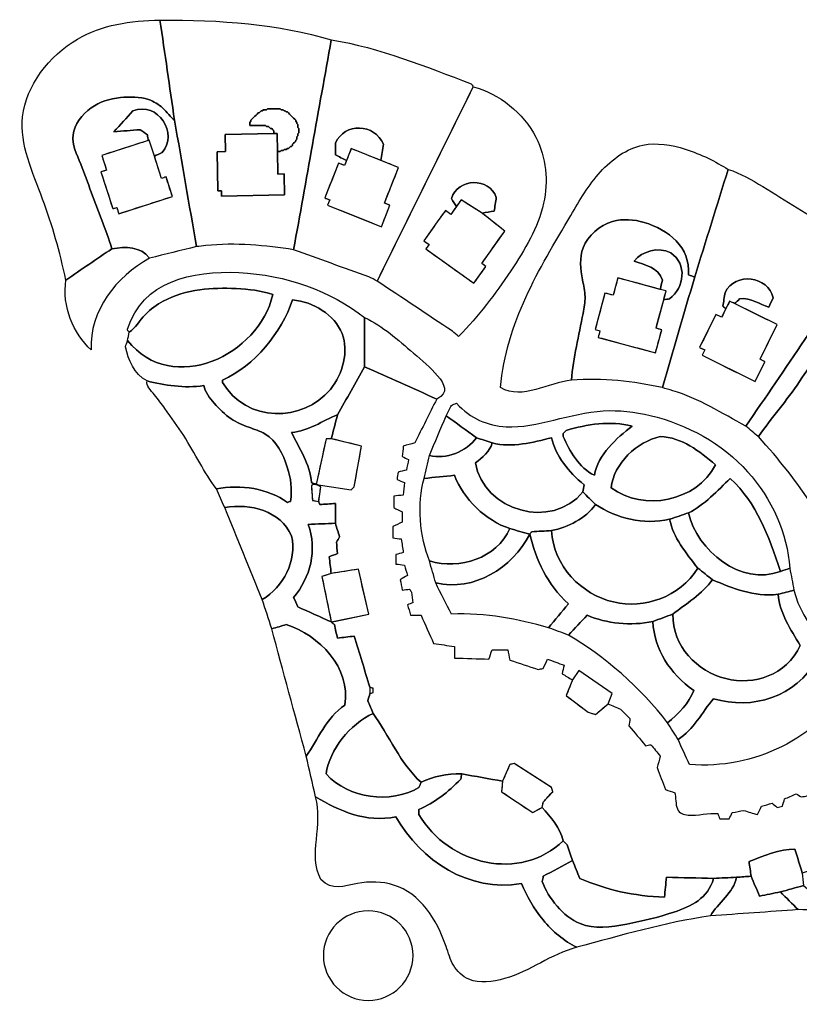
# Model space of a CAD drawing. Header units: millimetres. Extents: x -97281 to 275547, y -12500 to 261289.
# Drawn here: x -97281 to 120603, y -12500 to 261289 of the extents above; entities that cross this region are included whole.
import ezdxf

# ---------------------------------------------------------------- set-up
doc = ezdxf.new("R2010")
doc.units = ezdxf.units.MM
for name, color, linetype in [('01_MAIN_BUILDING', 7, 'Continuous'), ('02_CHALETS', 7, 'Continuous'), ('03_DESIGN_REGIONS', 7, 'Continuous'), ('REGION_HOLES', 7, 'Continuous')]:
    doc.layers.add(name, color=color, linetype=linetype)

msp = doc.modelspace()

# ---------------------------------------------------------------- linework, layer by layer
at = {"layer": '01_MAIN_BUILDING'}
msp.add_open_spline([(-991, 164398), (-3518, 159928), (-6044, 155459), (-8570, 150989), (-9153, 148755), (-9736, 146520), (-10319, 144285), (-7501, 143605), (-4684, 142925), (-1866, 142245), (-2546, 138456), (-3226, 134666), (-3906, 130877), (-4198, 130586), (-4489, 130294), (-4781, 130003), (-8019, 130521), (-11258, 131039), (-14497, 131557), (-14076, 131330), (-13655, 131104), (-13234, 130877), (-13428, 129517), (-13622, 128156), (-13817, 126796), (-13720, 126505), (-13622, 126213), (-13525, 125922), (-12068, 126019), (-10610, 126116), (-9153, 126213), (-9153, 124367), (-9153, 122521), (-9153, 120675), (-8764, 119412), (-8376, 118149), (-7987, 116886), (-8279, 116400), (-8570, 115914), (-8861, 115428), (-8764, 114360), (-8667, 113291), (-8570, 112222), (-9347, 111931), (-10125, 111639), (-10902, 111348), (-10708, 109793), (-10513, 108238), (-10319, 106684), (-7793, 107072), (-5267, 107461), (-2740, 107850), (-1769, 103672), (-797, 99494), (175, 95316), (-3323, 94587), (-6821, 93858), (-10319, 93130), (-10125, 92984), (-9930, 92838), (-9736, 92693), (-9639, 92595), (-9542, 92498), (-9444, 92401), (-9153, 91138), (-8861, 89875), (-8570, 88612), (-7015, 88806), (-5461, 89000), (-3906, 89195), (-2449, 84434), (-991, 79673), (466, 74912), (758, 74815), (1049, 74718), (1340, 74620), (1340, 74232), (1340, 73843), (1340, 73455), (1049, 73357), (758, 73260), (466, 73163), (272, 72483), (77, 71803), (-117, 71123), (369, 69957), (855, 68791), (1340, 67625), (5724, 61625), (9004, 53540), (14749, 48387), (18153, 50095), (21986, 50765), (26117, 50719), (29906, 50039), (33695, 49359), (37485, 48678), (38165, 50233), (38845, 51788), (39525, 53342), (39914, 53439), (40302, 53536), (40691, 53634), (44189, 51399), (47687, 49164), (51184, 46929), (51281, 46541), (51379, 46152), (51476, 45764), (50601, 44792), (49727, 43820), (48852, 42849), (48755, 42363), (48658, 41877), (48561, 41391), (50813, 38750), (53650, 35616), (54391, 32064), (54779, 31675), (55168, 31286), (55557, 30898), (56042, 29440), (56528, 27983), (57014, 26526), (57694, 24874), (58374, 23222), (59054, 21570), (66317, 18355), (74182, 16595), (82665, 16324), (82859, 18170), (83053, 20016), (83248, 21862), (87620, 21765), (91992, 21667), (96364, 21570), (98502, 21667), (100640, 21765), (102777, 21862), (104137, 21959), (105498, 22056), (106858, 22153), (106664, 23514), (106469, 24874), (106275, 26234), (110285, 27840), (114802, 29797), (119100, 29732), (119780, 27497), (120460, 25262), (121141, 23028), (128608, 25112), (134940, 29937), (141544, 34104), (140962, 35464), (140379, 36825), (139796, 38185), (143002, 40614), (146208, 43043), (149415, 45472), (150581, 44598), (151746, 43723), (152912, 42849), (158220, 46600), (162951, 51949), (166612, 57131), (166806, 57812), (167001, 58492), (167195, 59172), (166612, 59658), (166029, 60143), (165446, 60629), (165543, 61212), (165641, 61795), (165738, 62378), (161171, 65584), (156605, 68791), (152038, 71997), (148249, 67722), (144459, 63447), (140670, 59172), (140767, 58297), (140864, 57423), (140962, 56548), (140379, 56354), (139796, 56160), (139213, 55965), (138921, 56160), (138630, 56354), (138338, 56548), (137367, 55771), (136395, 54994), (135423, 54217), (135520, 53634), (135618, 53051), (135715, 52468), (135423, 52176), (135132, 51885), (134840, 51593), (134160, 51885), (133480, 52176), (132800, 52468), (131926, 51982), (131051, 51496), (130177, 51010), (129885, 50039), (129594, 49067), (129302, 48095), (128136, 48193), (126970, 48290), (125804, 48387), (124833, 47804), (123861, 47221), (122889, 46638), (122792, 45958), (122695, 45278), (122598, 44598), (122015, 44500), (121432, 44403), (120849, 44306), (120363, 44598), (119877, 44889), (119392, 45181), (118323, 44695), (117254, 44209), (116185, 43723), (115991, 43043), (115797, 42363), (115602, 41683), (115117, 41586), (114631, 41488), (114145, 41391), (113659, 41780), (113173, 42169), (112688, 42557), (111716, 42266), (110744, 41974), (109773, 41683), (109384, 40905), (108995, 40128), (108607, 39351), (107344, 39740), (106081, 40128), (104817, 40517), (103749, 40322), (102680, 40128), (101611, 39934), (101320, 39351), (101028, 38768), (100737, 38185), (99862, 38185), (98988, 38185), (98113, 38185), (97919, 38671), (97725, 39157), (97530, 39642), (95069, 39859), (91948, 39051), (89296, 39232), (88642, 39277), (88017, 39381), (87513, 39628), (86950, 39904), (86539, 40359), (86281, 40966), (85745, 42225), (85868, 44142), (85579, 45472), (84705, 45764), (83831, 46055), (82956, 46347), (82179, 48387), (81402, 50427), (80624, 52468), (80916, 53536), (81207, 54605), (81499, 55674), (80624, 56743), (79750, 57812), (78875, 58880), (78390, 58783), (77904, 58686), (77418, 58589), (75863, 60435), (74309, 62281), (72754, 64127), (72851, 64807), (72948, 65487), (73046, 66167), (72171, 67042), (71297, 67916), (70422, 68791), (69256, 69277), (68090, 69762), (66924, 70248), (65759, 69277), (64593, 68305), (63427, 67333), (62747, 67528), (62066, 67722), (61386, 67916), (59346, 69471), (57305, 71026), (55265, 72580), (55848, 74038), (56431, 75495), (57014, 76952), (56042, 77535), (55071, 78118), (54099, 78701), (54293, 79479), (54488, 80256), (54682, 81033), (53128, 81616), (51573, 82199), (50018, 82782), (49630, 81908), (49241, 81033), (48852, 80159), (48367, 80062), (47881, 79964), (47395, 79867), (44772, 80742), (42148, 81616), (39525, 82491), (39331, 83462), (39136, 84434), (38942, 85405), (37485, 85405), (36027, 85405), (34570, 85405), (34278, 84531), (33987, 83657), (33695, 82782), (30489, 82879), (27283, 82976), (24076, 83074), (24076, 84142), (24076, 85211), (24076, 86280), (22133, 86571), (20190, 86863), (18247, 87154), (17081, 89778), (15915, 92401), (14749, 95024), (13777, 95024), (12806, 95024), (11834, 95024), (11542, 95996), (11251, 96968), (10959, 97939), (11445, 98134), (11931, 98328), (12417, 98522), (12320, 99494), (12223, 100465), (12125, 101437), (11931, 101729), (11737, 102020), (11542, 102312), (10862, 102214), (10182, 102117), (9502, 102020), (9308, 102992), (9113, 103963), (8919, 104935), (9599, 105324), (10279, 105712), (10959, 106101), (10668, 107072), (10376, 108044), (10085, 109016), (9308, 109113), (8530, 109210), (7753, 109307), (7753, 110182), (7753, 111056), (7753, 111931), (8433, 112125), (9113, 112319), (9794, 112513), (9599, 113777), (9405, 115040), (9211, 116303), (8433, 116400), (7656, 116497), (6879, 116594), (6879, 117663), (6879, 118732), (6879, 119801), (7753, 120189), (8628, 120578), (9502, 120967), (9502, 121938), (9502, 122910), (9502, 123881), (8725, 124270), (7947, 124659), (7170, 125047), (7170, 126116), (7170, 127185), (7170, 128254), (8045, 128351), (8919, 128448), (9794, 128545), (9891, 129711), (9988, 130877), (10085, 132043), (9405, 132334), (8725, 132626), (8045, 132917), (8142, 133598), (8239, 134278), (8336, 134958), (9113, 135152), (9891, 135346), (10668, 135541), (10862, 136512), (11057, 137484), (11251, 138456), (10668, 138747), (10085, 139039), (9502, 139330), (9599, 140302), (9696, 141273), (9794, 142245), (10862, 142536), (11931, 142828), (13000, 143119), (15040, 147200), (17081, 151281), (19121, 155362), (12417, 158374), (5713, 161386), (-991, 164398)], degree=3, knots=[0, 0, 0, 0, 1, 1, 1, 2, 2, 2, 3, 3, 3, 4, 4, 4, 5, 5, 5, 6, 6, 6, 7, 7, 7, 8, 8, 8, 9, 9, 9, 10, 10, 10, 11, 11, 11, 12, 12, 12, 13, 13, 13, 14, 14, 14, 15, 15, 15, 16, 16, 16, 17, 17, 17, 18, 18, 18, 19, 19, 19, 20, 20, 20, 21, 21, 21, 22, 22, 22, 23, 23, 23, 24, 24, 24, 25, 25, 25, 26, 26, 26, 27, 27, 27, 28, 28, 28, 29, 29, 29, 30, 30, 30, 31, 31, 31, 32, 32, 32, 33, 33, 33, 34, 34, 34, 35, 35, 35, 36, 36, 36, 37, 37, 37, 38, 38, 38, 39, 39, 39, 40, 40, 40, 41, 41, 41, 42, 42, 42, 43, 43, 43, 44, 44, 44, 45, 45, 45, 46, 46, 46, 47, 47, 47, 48, 48, 48, 49, 49, 49, 50, 50, 50, 51, 51, 51, 52, 52, 52, 53, 53, 53, 54, 54, 54, 55, 55, 55, 56, 56, 56, 57, 57, 57, 58, 58, 58, 59, 59, 59, 60, 60, 60, 61, 61, 61, 62, 62, 62, 63, 63, 63, 64, 64, 64, 65, 65, 65, 66, 66, 66, 67, 67, 67, 68, 68, 68, 69, 69, 69, 70, 70, 70, 71, 71, 71, 72, 72, 72, 73, 73, 73, 74, 74, 74, 75, 75, 75, 76, 76, 76, 77, 77, 77, 78, 78, 78, 79, 79, 79, 80, 80, 80, 81, 81, 81, 82, 82, 82, 83, 83, 83, 84, 84, 84, 85, 85, 85, 86, 86, 86, 87, 87, 87, 88, 88, 88, 89, 89, 89, 90, 90, 90, 91, 91, 91, 92, 92, 92, 93, 93, 93, 94, 94, 94, 95, 95, 95, 96, 96, 96, 97, 97, 97, 98, 98, 98, 99, 99, 99, 100, 100, 100, 101, 101, 101, 102, 102, 102, 103, 103, 103, 104, 104, 104, 105, 105, 105, 106, 106, 106, 107, 107, 107, 108, 108, 108, 109, 109, 109, 110, 110, 110, 111, 111, 111, 112, 112, 112, 113, 113, 113, 114, 114, 114, 115, 115, 115, 116, 116, 116, 117, 117, 117, 118, 118, 118, 119, 119, 119, 120, 120, 120, 121, 121, 121, 122, 122, 122, 123, 123, 123, 124, 124, 124, 125, 125, 125, 126, 126, 126, 127, 127, 127, 128, 128, 128, 129, 129, 129, 130, 130, 130, 131, 131, 131, 132, 132, 132, 133, 133, 133, 134, 134, 134, 135, 135, 135, 136, 136, 136, 137, 137, 137, 138, 138, 138, 139, 139, 139, 140, 140, 140, 141, 141, 141, 142, 142, 142, 143, 143, 143, 144, 144, 144, 145, 145, 145, 145], dxfattribs=at)
at = {"layer": '02_CHALETS'}
for points in [[(-61390, 227548), (-74346, 223385), (-73026, 219275), (-74577, 218776), (-71280, 208516), (-70171, 208873), (-69604, 207109), (-54660, 211912), (-56412, 217364), (-57682, 216956), (-59673, 223154), (-61114, 227637)], [(-26351, 229399), (-26358, 229517), (-39962, 229261), (-39872, 224450), (-42194, 224406), (-41989, 213487), (-40925, 213507), (-40897, 212037), (-23381, 212367), (-23486, 217961), (-23491, 218209), (-25240, 218176), (-25358, 224446), (-25453, 229534), (-26351, 229517)], [(-6054, 221922), (-6596, 220567), (-8256, 221230), (-12135, 211526), (-10754, 210974), (-11347, 209490), (3685, 203480), (6077, 209464), (4520, 210086), (8479, 219989), (3503, 221978), (-4718, 225265)], [(24606, 209116), (23019, 206891), (21525, 207956), (19276, 204803), (15521, 199537), (16967, 198507), (16087, 197273), (29515, 187699), (32849, 192375), (31668, 193218), (38104, 202244), (31792, 207282), (25908, 210941)], [(82464, 183107), (83123, 185552), (81504, 185988), (69667, 189180), (68361, 184338), (66069, 184956), (63318, 174751), (64647, 174393), (64162, 172592), (80162, 168279), (81894, 174702), (80312, 175128)], [(99821, 180597), (98628, 178180), (97018, 178975), (92480, 169781), (93917, 169072), (93177, 167573), (107988, 160262), (110556, 165465), (110722, 165800), (109355, 166475), (114132, 176153), (102260, 182013), (100861, 182704)]]:
    msp.add_lwpolyline(points, close=True, dxfattribs=at)
at = {"layer": '03_DESIGN_REGIONS'}
for points in [[(-25358, 224446), (-25185, 224443), (-24893, 224443), (-24602, 224443), (-24310, 224735), (-24019, 224735), (-23727, 224735), (-23436, 225026), (-23144, 225026), (-22853, 225026), (-22561, 225318), (-22270, 225318), (-21978, 225609), (-21687, 225901), (-21395, 225901), (-21104, 226192), (-21104, 226484), (-20812, 226775), (-20521, 227067), (-20229, 227358), (-20229, 227650), (-19938, 227941), (-19938, 228233), (-19938, 228524), (-19646, 228816), (-19646, 229107), (-19646, 229399), (-19355, 229690), (-19355, 229982), (-19355, 230273), (-19355, 230565), (-19355, 230856), (-19646, 231148), (-19646, 231439), (-19646, 231731), (-19646, 232022), (-19938, 232314), (-19938, 232605), (-20229, 232897), (-20229, 233188), (-20521, 233480), (-20812, 233771), (-21104, 234062), (-21395, 234354), (-21687, 234645), (-21978, 234937), (-22270, 235228), (-22561, 235520), (-22853, 235520), (-23144, 235811), (-23436, 235811), (-23727, 236103), (-24019, 236103), (-24310, 236103), (-24602, 236394), (-24893, 236394), (-25185, 236394), (-25476, 236394), (-25768, 236394), (-26059, 236394), (-26351, 236394), (-26642, 236394), (-26934, 236394), (-27225, 236394), (-27516, 236394), (-27808, 236394), (-28099, 236394), (-28391, 236103), (-28682, 236103), (-28974, 236103), (-29265, 236103), (-29557, 235811), (-29848, 235811), (-30140, 235520), (-30431, 235228), (-30723, 235228), (-31014, 234937), (-31306, 234645), (-31597, 234354), (-31889, 234062), (-32180, 233771), (-32472, 233480), (-32763, 233188), (-32763, 232897), (-33055, 232605), (-33055, 232314), (-33055, 232022), (-33055, 231731), (-32763, 231731), (-32472, 231731), (-32180, 231731), (-31889, 231731), (-31597, 231731), (-31306, 231731), (-31014, 231731), (-30723, 231731), (-30431, 231731), (-30140, 231731), (-29848, 231731), (-29557, 231731), (-29265, 231731), (-28974, 231731), (-28682, 231731), (-28391, 231439), (-28099, 231439), (-27808, 231439), (-27516, 231148), (-27225, 230856), (-26934, 230856), (-26642, 230565), (-26351, 230273), (-26351, 229982), (-26351, 229690), (-26351, 229517), (-25453, 229534)], [(-14497, 131557), (-4781, 130003), (-3906, 130877), (-1866, 142245), (-10319, 144285), (-11776, 144285)], [(-14497, 131557), (-15566, 131460), (-15857, 131168), (-15566, 127088), (-13817, 126796), (-13234, 130877)], [(-10319, 106684), (-12942, 105809), (-10319, 93130), (175, 95316), (-2740, 107850)], [(57014, 76952), (55265, 72580), (61386, 67916), (63427, 67333), (66924, 70248), (68090, 73163), (58763, 79576)], [(37485, 48678), (37193, 45764), (45938, 39934), (48561, 41391), (48852, 42849), (51476, 45764), (51184, 46929), (40691, 53634), (39525, 53342)]]:
    msp.add_lwpolyline(points, close=True, dxfattribs=at)
msp.add_circle((0, 0), 12500, dxfattribs=at)
for points, knots in [([(-54042, 233188), (-55402, 242516), (-56762, 251843), (-58122, 261171), (-66376, 261021), (-74275, 259879), (-81159, 255829), (-89018, 251205), (-95553, 242791), (-96468, 234166), (-97281, 226504), (-93658, 218676), (-90861, 211169), (-88082, 203713), (-86119, 196574), (-84356, 188591), (-80081, 191506), (-75806, 194421), (-71531, 197335), (-73163, 202637), (-75382, 207917), (-77294, 213116), (-78250, 215715), (-79129, 218294), (-80225, 220939), (-81342, 223633), (-82683, 226395), (-82374, 229115), (-82047, 231998), (-79866, 234833), (-77334, 236643), (-74915, 238372), (-72175, 239165), (-69161, 239510), (-66551, 239808), (-63734, 239770), (-61319, 238973), (-59817, 238477), (-58470, 237688), (-57329, 236593), (-56161, 235472), (-55209, 234032), (-54042, 233188)], [0, 0, 0, 0, 1, 1, 1, 2, 2, 2, 3, 3, 3, 4, 4, 4, 5, 5, 5, 6, 6, 6, 7, 7, 7, 8, 8, 8, 9, 9, 9, 10, 10, 10, 11, 11, 11, 12, 12, 12, 13, 13, 13, 14, 14, 14, 14]), ([(-10319, 255632), (-24875, 259989), (-41428, 261289), (-58122, 261171), (-56762, 251843), (-55402, 242516), (-54042, 233188), (-52001, 221431), (-49961, 209675), (-47920, 197918), (-47046, 198016), (-46171, 198113), (-45297, 198210), (-37070, 199087), (-28578, 198236), (-20812, 197044), (-17315, 216573), (-13817, 236103), (-10319, 255632)], [0, 0, 0, 0, 1, 1, 1, 2, 2, 2, 3, 3, 3, 4, 4, 4, 5, 5, 5, 6, 6, 6, 6]), ([(29323, 242516), (29129, 242807), (28934, 243098), (28740, 243390), (16004, 248155), (3482, 253437), (-10319, 255632), (-13817, 236103), (-17315, 216573), (-20812, 197044), (-13817, 194518), (-6821, 191992), (175, 189465), (952, 189077), (1729, 188688), (2506, 188299), (11445, 206371), (20384, 224443), (29323, 242516)], [0, 0, 0, 0, 1, 1, 1, 2, 2, 2, 3, 3, 3, 4, 4, 4, 5, 5, 5, 6, 6, 6, 6]), ([(23493, 174308), (24076, 173822), (24659, 173337), (25242, 172851), (30859, 178596), (35465, 184658), (39791, 191128), (43733, 197026), (47443, 203262), (48918, 210006), (50267, 216168), (49750, 222753), (46799, 228457), (43319, 235185), (36454, 240687), (29323, 242516), (20384, 224443), (11445, 206371), (2506, 188299), (9502, 183636), (16498, 178972), (23493, 174308)], [0, 0, 0, 0, 1, 1, 1, 2, 2, 2, 3, 3, 3, 4, 4, 4, 5, 5, 5, 6, 6, 6, 7, 7, 7, 7]), ([(-47920, 197918), (-49961, 209675), (-52001, 221431), (-54042, 233188), (-55209, 234032), (-56161, 235472), (-57329, 236593), (-58470, 237688), (-59817, 238477), (-61319, 238973), (-63734, 239770), (-66551, 239808), (-69161, 239510), (-72175, 239165), (-74915, 238372), (-77334, 236643), (-79866, 234833), (-82047, 231998), (-82374, 229115), (-82683, 226395), (-81342, 223633), (-80225, 220939), (-79129, 218294), (-78250, 215715), (-77294, 213116), (-75382, 207917), (-73163, 202637), (-71531, 197335), (-67754, 197933), (-63476, 198029), (-61037, 194712), (-56665, 195781), (-52293, 196850), (-47920, 197918)], [0, 0, 0, 0, 1, 1, 1, 2, 2, 2, 3, 3, 3, 4, 4, 4, 5, 5, 5, 6, 6, 6, 7, 7, 7, 8, 8, 8, 9, 9, 9, 10, 10, 10, 11, 11, 11, 11]), ([(-59673, 223154), (-58962, 223487), (-58251, 223819), (-57539, 224152), (-52865, 229400), (-58621, 238627), (-65701, 235811), (-67450, 233868), (-69199, 231925), (-70948, 229982), (-68519, 230176), (-66090, 230370), (-63661, 230565), (-62980, 230079), (-62300, 229593), (-61620, 229107), (-61543, 228588), (-61467, 228068), (-61390, 227548), (-61298, 227578), (-61206, 227608), (-61114, 227637), (-60634, 226143), (-60154, 224648), (-59673, 223154)], [0, 0, 0, 0, 1, 1, 1, 2, 2, 2, 3, 3, 3, 4, 4, 4, 5, 5, 5, 6, 6, 6, 7, 7, 7, 8, 8, 8, 8]), ([(3503, 221978), (3753, 223480), (4004, 224982), (4255, 226484), (1888, 232330), (-6684, 232646), (-9153, 226775), (-9153, 225707), (-9153, 224638), (-9153, 223569), (-8120, 223020), (-7087, 222471), (-6054, 221922), (-5609, 223036), (-5163, 224150), (-4718, 225265), (-1978, 224169), (762, 223074), (3503, 221978)], [0, 0, 0, 0, 1, 1, 1, 2, 2, 2, 3, 3, 3, 4, 4, 4, 5, 5, 5, 6, 6, 6, 6]), ([(100445, 219488), (97017, 221616), (92925, 223727), (88479, 225127), (84606, 226346), (80464, 227026), (76669, 226261), (72107, 225341), (68047, 222334), (64799, 218761), (61473, 215103), (58999, 210852), (56526, 206652), (47534, 191382), (38562, 176791), (36902, 158568), (43243, 154933), (50202, 160073), (56723, 160608), (57236, 167003), (58770, 173107), (59961, 179295), (60261, 180852), (60538, 182414), (60503, 183943), (60467, 185509), (60102, 187040), (59802, 188632), (59240, 191613), (58904, 194804), (59952, 197591), (61242, 201021), (64627, 203839), (68190, 204910), (71086, 205780), (74099, 205498), (77040, 204637), (83710, 202685), (90009, 197758), (89369, 190048), (89952, 189854), (90535, 189660), (91118, 189465), (94227, 199473), (97336, 209481), (100445, 219488)], [0, 0, 0, 0, 1, 1, 1, 2, 2, 2, 3, 3, 3, 4, 4, 4, 5, 5, 5, 6, 6, 6, 7, 7, 7, 8, 8, 8, 9, 9, 9, 10, 10, 10, 11, 11, 11, 12, 12, 12, 13, 13, 13, 14, 14, 14, 15, 15, 15, 15]), ([(138338, 196170), (135835, 198832), (132555, 200827), (129300, 202820), (126078, 204793), (122880, 206765), (119692, 208746), (116505, 210727), (113327, 212718), (110123, 214665), (107015, 216554), (103882, 218403), (100445, 219488), (97336, 209481), (94227, 199473), (91118, 189465), (88106, 179166), (85094, 168867), (82082, 158568), (83053, 158277), (84025, 157985), (84997, 157694), (92249, 155479), (98739, 151425), (105400, 147783), (116380, 163912), (127359, 180041), (138338, 196170)], [0, 0, 0, 0, 1, 1, 1, 2, 2, 2, 3, 3, 3, 4, 4, 4, 5, 5, 5, 6, 6, 6, 7, 7, 7, 8, 8, 8, 9, 9, 9, 9]), ([(31792, 207282), (32912, 207464), (34032, 207646), (35153, 207829), (35347, 209092), (35541, 210355), (35736, 211618), (33829, 217406), (24993, 217074), (23202, 211327), (23670, 210590), (24138, 209853), (24606, 209116), (25040, 209724), (25474, 210333), (25908, 210941), (27869, 209721), (29830, 208501), (31792, 207282)], [0, 0, 0, 0, 1, 1, 1, 2, 2, 2, 3, 3, 3, 4, 4, 4, 5, 5, 5, 6, 6, 6, 6]), ([(56723, 160608), (65435, 161276), (74038, 160349), (82082, 158568), (85094, 168867), (88106, 179166), (91118, 189465), (90535, 189660), (89952, 189854), (89369, 190048), (90009, 197758), (83710, 202685), (77040, 204637), (74099, 205498), (71086, 205780), (68190, 204910), (64627, 203839), (61242, 201021), (59952, 197591), (58904, 194804), (59240, 191613), (59802, 188632), (60102, 187040), (60467, 185509), (60503, 183943), (60538, 182414), (60261, 180852), (59961, 179295), (58770, 173107), (57236, 167003), (56723, 160608)], [0, 0, 0, 0, 1, 1, 1, 2, 2, 2, 3, 3, 3, 4, 4, 4, 5, 5, 5, 6, 6, 6, 7, 7, 7, 8, 8, 8, 9, 9, 9, 10, 10, 10, 10]), ([(-71531, 197335), (-75806, 194421), (-80081, 191506), (-84356, 188591), (-85517, 181220), (-82287, 173743), (-77360, 169061), (-77816, 180117), (-70332, 189488), (-61037, 194712), (-63476, 198029), (-67754, 197933), (-71531, 197335)], [0, 0, 0, 0, 1, 1, 1, 2, 2, 2, 3, 3, 3, 4, 4, 4, 4]), ([(82464, 183107), (83016, 183186), (83569, 183265), (84122, 183344), (88217, 186499), (89109, 192995), (84414, 196170), (81039, 197945), (76442, 196735), (74212, 193838), (77080, 192789), (81065, 192165), (82082, 188591), (81889, 187723), (81697, 186856), (81504, 185988), (82044, 185843), (82583, 185697), (83123, 185552), (82903, 184737), (82683, 183922), (82464, 183107)], [0, 0, 0, 0, 1, 1, 1, 2, 2, 2, 3, 3, 3, 4, 4, 4, 5, 5, 5, 6, 6, 6, 7, 7, 7, 7]), ([(168361, 173725), (159905, 182374), (149124, 188958), (139504, 196170), (139115, 196170), (138727, 196170), (138338, 196170), (127359, 180041), (116380, 163912), (105400, 147783), (106566, 146811), (107732, 145840), (108898, 144868), (112607, 150203), (116762, 154908), (120364, 160236), (123975, 165578), (127030, 171544), (132800, 174308), (139614, 175526), (147016, 170982), (149755, 164924), (151016, 162134), (151289, 159023), (150398, 156128), (149274, 152476), (146299, 149168), (143002, 146617), (143099, 146326), (143196, 146034), (143293, 145743), (143585, 145646), (143876, 145548), (144168, 145451), (154005, 153757), (160649, 164543), (168361, 173725)], [0, 0, 0, 0, 1, 1, 1, 2, 2, 2, 3, 3, 3, 4, 4, 4, 5, 5, 5, 6, 6, 6, 7, 7, 7, 8, 8, 8, 9, 9, 9, 10, 10, 10, 11, 11, 11, 12, 12, 12, 12]), ([(-991, 164398), (-991, 168964), (-991, 173531), (-991, 178097), (-10571, 185564), (-22920, 190030), (-36104, 190684), (-49152, 191330), (-63018, 188242), (-67158, 174891), (-67158, 174794), (-67158, 174697), (-67158, 174600), (-66996, 174405), (-66834, 174211), (-66673, 174017), (-65086, 175161), (-63782, 177250), (-62172, 178950), (-60713, 180489), (-59002, 181709), (-57215, 182684), (-54057, 184406), (-50660, 185361), (-47008, 185857), (-43739, 186301), (-40266, 186376), (-36878, 186218), (-33291, 186051), (-29800, 185622), (-26642, 184510), (-30382, 167705), (-54594, 156004), (-67158, 171685), (-67353, 171102), (-67547, 170519), (-67741, 169936), (-66941, 166334), (-65434, 162315), (-61717, 160414), (-56934, 159272), (-51323, 158254), (-45880, 159151), (-45527, 157300), (-44323, 155705), (-42970, 154174), (-41547, 152567), (-39959, 151031), (-38267, 149885), (-36720, 148836), (-35086, 148113), (-33353, 147493), (-31812, 146941), (-30193, 146471), (-28815, 145648), (-25634, 143750), (-23737, 139979), (-22574, 136332), (-21597, 133264), (-21139, 130285), (-21687, 126796), (-21978, 126699), (-22270, 126602), (-22561, 126505), (-27972, 130473), (-35560, 131573), (-42382, 130294), (-41605, 128545), (-40828, 126796), (-40050, 125047), (-32791, 126314), (-24538, 124201), (-21395, 117177), (-19853, 110088), (-23654, 102948), (-29557, 99397), (-28682, 96676), (-27808, 93956), (-26934, 91235), (-25573, 91624), (-24213, 92012), (-22853, 92401), (-13754, 89521), (-4759, 80321), (-6530, 69957), (-11812, 66243), (-14116, 60237), (-17315, 55674), (-16440, 51885), (-15566, 48095), (-14691, 44306), (-8129, 40429), (-734, 37038), (7753, 38768), (14761, 26376), (28076, 17673), (42731, 20113), (44290, 16686), (46224, 13077), (48790, 9948), (51419, 6741), (54711, 4039), (58180, 2332), (70483, 5570), (82614, 9222), (95490, 11077), (97435, 14628), (102050, 17550), (102777, 21862), (100640, 21765), (98502, 21667), (96364, 21570), (94807, 15887), (90117, 13765), (85281, 12140), (81019, 10708), (76644, 9662), (72179, 8801), (67713, 7939), (63157, 7263), (59107, 8922), (54341, 10874), (50274, 16061), (48561, 20696), (48658, 21182), (48755, 21667), (48852, 22153), (51573, 23611), (54293, 25068), (57014, 26526), (56528, 27983), (56042, 29440), (55557, 30898), (55168, 31286), (54779, 31675), (54391, 32064), (42522, 20477), (22454, 25257), (14166, 39351), (14166, 39837), (14166, 40322), (14166, 40808), (18436, 42699), (22293, 45587), (25825, 49261), (25922, 49747), (26019, 50233), (26117, 50719), (21986, 50765), (18153, 50095), (14749, 48387), (14554, 47901), (14360, 47415), (14166, 46929), (6091, 42300), (-5337, 43741), (-11776, 50719), (-10705, 57670), (-5142, 64502), (1340, 67625), (855, 68791), (369, 69957), (-117, 71123), (77, 71803), (272, 72483), (466, 73163), (466, 73746), (466, 74329), (466, 74912), (-991, 79673), (-2449, 84434), (-3906, 89195), (-5461, 89000), (-7015, 88806), (-8570, 88612), (-8861, 89875), (-9153, 91138), (-9444, 92401), (-9542, 92498), (-9639, 92595), (-9736, 92693), (-9930, 92838), (-10125, 92984), (-10319, 93130), (-13428, 94539), (-16537, 95947), (-19646, 97356), (-20035, 98231), (-20424, 99105), (-20812, 99980), (-16135, 105456), (-14175, 113348), (-16732, 120384), (-14205, 120481), (-11679, 120578), (-9153, 120675), (-9153, 122521), (-9153, 124367), (-9153, 126213), (-10610, 126116), (-12068, 126019), (-13525, 125922), (-13622, 126213), (-13720, 126505), (-13817, 126796), (-14400, 126893), (-14983, 126991), (-15566, 127088), (-15663, 128448), (-15760, 129808), (-15857, 131168), (-15760, 131266), (-15663, 131363), (-15566, 131460), (-15209, 131492), (-14853, 131525), (-14497, 131557), (-14950, 131719), (-15404, 131881), (-15857, 132043), (-16213, 137324), (-19264, 141489), (-21395, 146034), (-16615, 146466), (-12815, 149266), (-8570, 150989), (-6044, 155459), (-3518, 159928), (-991, 164398)], [0, 0, 0, 0, 1, 1, 1, 2, 2, 2, 3, 3, 3, 4, 4, 4, 5, 5, 5, 6, 6, 6, 7, 7, 7, 8, 8, 8, 9, 9, 9, 10, 10, 10, 11, 11, 11, 12, 12, 12, 13, 13, 13, 14, 14, 14, 15, 15, 15, 16, 16, 16, 17, 17, 17, 18, 18, 18, 19, 19, 19, 20, 20, 20, 21, 21, 21, 22, 22, 22, 23, 23, 23, 24, 24, 24, 25, 25, 25, 26, 26, 26, 27, 27, 27, 28, 28, 28, 29, 29, 29, 30, 30, 30, 31, 31, 31, 32, 32, 32, 33, 33, 33, 34, 34, 34, 35, 35, 35, 36, 36, 36, 37, 37, 37, 38, 38, 38, 39, 39, 39, 40, 40, 40, 41, 41, 41, 42, 42, 42, 43, 43, 43, 44, 44, 44, 45, 45, 45, 46, 46, 46, 47, 47, 47, 48, 48, 48, 49, 49, 49, 50, 50, 50, 51, 51, 51, 52, 52, 52, 53, 53, 53, 54, 54, 54, 55, 55, 55, 56, 56, 56, 57, 57, 57, 58, 58, 58, 59, 59, 59, 60, 60, 60, 61, 61, 61, 62, 62, 62, 63, 63, 63, 64, 64, 64, 65, 65, 65, 66, 66, 66, 67, 67, 67, 68, 68, 68, 69, 69, 69, 70, 70, 70, 71, 71, 71, 72, 72, 72, 73, 73, 73, 74, 74, 74, 75, 75, 75, 76, 76, 76, 76]), ([(102260, 182013), (102724, 182457), (103188, 182901), (103652, 183344), (106886, 183808), (109080, 181760), (111813, 181012), (112202, 181887), (112590, 182761), (112979, 183636), (111723, 189715), (102420, 190925), (99571, 185093), (99376, 183830), (99182, 182567), (98988, 181304), (99085, 181207), (99182, 181109), (99279, 181012), (99460, 180874), (99640, 180736), (99821, 180597), (100167, 181300), (100514, 182002), (100861, 182704), (101327, 182474), (101794, 182244), (102260, 182013)], [0, 0, 0, 0, 1, 1, 1, 2, 2, 2, 3, 3, 3, 4, 4, 4, 5, 5, 5, 6, 6, 6, 7, 7, 7, 8, 8, 8, 9, 9, 9, 9]), ([(-67158, 171685), (-54594, 156004), (-30382, 167705), (-26642, 184510), (-29800, 185622), (-33291, 186051), (-36878, 186218), (-40266, 186376), (-43739, 186301), (-47008, 185857), (-50660, 185361), (-54057, 184406), (-57215, 182684), (-59002, 181709), (-60713, 180489), (-62172, 178950), (-63782, 177250), (-65086, 175161), (-66673, 174017), (-66834, 173239), (-66996, 172462), (-67158, 171685)], [0, 0, 0, 0, 1, 1, 1, 2, 2, 2, 3, 3, 3, 4, 4, 4, 5, 5, 5, 6, 6, 6, 7, 7, 7, 7]), ([(-40633, 160025), (-34125, 148627), (-18072, 148909), (-10566, 158073), (-7020, 162403), (-5381, 168716), (-7315, 173664), (-9349, 178870), (-15336, 182565), (-21104, 183053), (-24217, 173869), (-31749, 164735), (-40633, 160608), (-40633, 160511), (-40633, 160414), (-40633, 160317), (-40633, 160220), (-40633, 160123), (-40633, 160025)], [0, 0, 0, 0, 1, 1, 1, 2, 2, 2, 3, 3, 3, 4, 4, 4, 5, 5, 5, 6, 6, 6, 6]), ([(19121, 155362), (22684, 157143), (21236, 159614), (19371, 161822), (17404, 164152), (14974, 166189), (12656, 168180), (8188, 172017), (4136, 175683), (-991, 178097), (-991, 173531), (-991, 168964), (-991, 164398), (5713, 161386), (12417, 158374), (19121, 155362)], [0, 0, 0, 0, 1, 1, 1, 2, 2, 2, 3, 3, 3, 4, 4, 4, 5, 5, 5, 5]), ([(143293, 145743), (143196, 146034), (143099, 146326), (143002, 146617), (146299, 149168), (149274, 152476), (150398, 156128), (151289, 159023), (151016, 162134), (149755, 164924), (147016, 170982), (139614, 175526), (132800, 174308), (127030, 171544), (123975, 165578), (120364, 160236), (116762, 154908), (112607, 150203), (108898, 144868), (114553, 138670), (119965, 131901), (124055, 125339), (127598, 128320), (130915, 131878), (134164, 135307), (135728, 136957), (137276, 138578), (138884, 140203), (139751, 141078), (140634, 141955), (141588, 142829), (142012, 143218), (142449, 143606), (142807, 143994), (143345, 144576), (143704, 145159), (143293, 145743)], [0, 0, 0, 0, 1, 1, 1, 2, 2, 2, 3, 3, 3, 4, 4, 4, 5, 5, 5, 6, 6, 6, 7, 7, 7, 8, 8, 8, 9, 9, 9, 10, 10, 10, 11, 11, 11, 12, 12, 12, 12]), ([(-45880, 159151), (-51323, 158254), (-56934, 159272), (-61717, 160414), (-62006, 159133), (-60733, 157853), (-59626, 156536), (-58563, 155272), (-57652, 153975), (-56734, 152691), (-54943, 150185), (-53122, 147728), (-51477, 145155), (-48310, 140201), (-45795, 134817), (-42382, 130294), (-35560, 131573), (-27972, 130473), (-22561, 126505), (-22270, 126602), (-21978, 126699), (-21687, 126796), (-21139, 130285), (-21597, 133264), (-22574, 136332), (-23737, 139979), (-25634, 143750), (-28815, 145648), (-30193, 146471), (-31812, 146941), (-33353, 147493), (-35086, 148113), (-36720, 148836), (-38267, 149885), (-39959, 151031), (-41547, 152567), (-42970, 154174), (-44323, 155705), (-45527, 157300), (-45880, 159151)], [0, 0, 0, 0, 1, 1, 1, 2, 2, 2, 3, 3, 3, 4, 4, 4, 5, 5, 5, 6, 6, 6, 7, 7, 7, 8, 8, 8, 9, 9, 9, 10, 10, 10, 11, 11, 11, 12, 12, 12, 13, 13, 13, 13]), ([(117643, 108141), (117033, 117901), (112602, 127638), (105891, 135081), (98759, 142989), (89054, 148306), (78706, 150775), (74394, 151803), (69971, 152337), (65586, 152065), (60958, 151777), (56372, 150590), (51760, 149475), (47314, 148400), (42844, 147391), (38469, 147636), (33411, 147919), (28481, 149878), (24659, 154196), (24173, 154001), (23688, 153807), (23202, 153613), (22716, 152641), (22230, 151670), (21744, 150698), (24562, 148658), (27380, 146617), (30197, 144577), (31655, 144091), (33112, 143605), (34570, 143119), (40287, 141709), (45907, 143261), (51184, 144577), (52357, 139452), (55882, 135007), (60220, 131460), (60123, 130780), (60026, 130100), (59929, 129420), (61095, 128254), (62261, 127088), (63427, 125922), (69301, 122158), (76715, 120110), (84122, 121841), (85871, 122424), (87620, 123007), (89369, 123590), (93761, 125732), (97594, 129920), (101028, 133209), (108627, 125989), (111582, 117585), (115019, 107267), (115894, 107558), (116768, 107850), (117643, 108141)], [0, 0, 0, 0, 1, 1, 1, 2, 2, 2, 3, 3, 3, 4, 4, 4, 5, 5, 5, 6, 6, 6, 7, 7, 7, 8, 8, 8, 9, 9, 9, 10, 10, 10, 11, 11, 11, 12, 12, 12, 13, 13, 13, 14, 14, 14, 15, 15, 15, 16, 16, 16, 17, 17, 17, 18, 18, 18, 19, 19, 19, 19]), ([(-8570, 150989), (-12815, 149266), (-16615, 146466), (-21395, 146034), (-19264, 141489), (-16213, 137324), (-15857, 132043), (-15404, 131881), (-14950, 131719), (-14497, 131557), (-13590, 135800), (-12683, 140043), (-11776, 144285), (-11291, 144285), (-10805, 144285), (-10319, 144285), (-9736, 146520), (-9153, 148755), (-8570, 150989)], [0, 0, 0, 0, 1, 1, 1, 2, 2, 2, 3, 3, 3, 4, 4, 4, 5, 5, 5, 6, 6, 6, 6]), ([(21744, 150698), (20190, 147006), (18635, 143314), (17081, 139622), (21613, 138431), (27539, 140701), (30197, 144577), (27380, 146617), (24562, 148658), (21744, 150698)], [0, 0, 0, 0, 1, 1, 1, 2, 2, 2, 3, 3, 3, 3]), ([(54391, 144868), (56231, 140944), (58796, 136133), (63135, 134083), (64068, 139924), (69420, 144464), (73629, 147783), (67607, 149443), (60948, 148264), (55265, 146617), (54974, 146326), (54682, 146034), (54391, 145743), (54391, 145451), (54391, 145160), (54391, 144868)], [0, 0, 0, 0, 1, 1, 1, 2, 2, 2, 3, 3, 3, 4, 4, 4, 5, 5, 5, 5]), ([(34570, 143119), (33112, 143605), (31655, 144091), (30197, 144577), (27539, 140701), (21613, 138431), (17081, 139622), (16595, 137484), (16109, 135346), (15623, 133209), (18441, 133500), (21259, 133792), (24076, 134083), (26581, 127498), (32830, 121348), (39525, 119218), (41371, 118683), (43217, 118149), (45063, 117614), (45160, 117760), (45257, 117906), (45355, 118052), (45452, 118149), (45549, 118246), (45646, 118343), (47492, 118440), (49338, 118537), (51184, 118635), (55755, 119660), (60663, 121899), (63427, 125922), (62261, 127088), (61095, 128254), (59929, 129420), (51323, 118811), (32186, 123923), (29906, 137581), (31861, 138959), (33981, 140752), (34570, 143119)], [0, 0, 0, 0, 1, 1, 1, 2, 2, 2, 3, 3, 3, 4, 4, 4, 5, 5, 5, 6, 6, 6, 7, 7, 7, 8, 8, 8, 9, 9, 9, 10, 10, 10, 11, 11, 11, 12, 12, 12, 13, 13, 13, 13]), ([(51184, 144577), (45907, 143261), (40287, 141709), (34570, 143119), (33981, 140752), (31861, 138959), (29906, 137581), (32186, 123923), (51323, 118811), (59929, 129420), (60026, 130100), (60123, 130780), (60220, 131460), (55882, 135007), (52357, 139452), (51184, 144577)], [0, 0, 0, 0, 1, 1, 1, 2, 2, 2, 3, 3, 3, 4, 4, 4, 5, 5, 5, 5]), ([(96947, 136998), (92317, 140874), (87658, 144682), (81499, 144868), (75032, 143522), (68511, 137367), (67799, 130586), (76817, 123880), (91574, 126702), (96947, 136998)], [0, 0, 0, 0, 1, 1, 1, 2, 2, 2, 3, 3, 3, 3]), ([(15623, 133209), (13492, 126230), (14475, 116924), (17081, 110182), (25599, 107601), (35753, 110941), (39525, 119218), (32830, 121348), (26581, 127498), (24076, 134083), (21259, 133792), (18441, 133500), (15623, 133209)], [0, 0, 0, 0, 1, 1, 1, 2, 2, 2, 3, 3, 3, 4, 4, 4, 4]), ([(89369, 123590), (91778, 113055), (104047, 103003), (115019, 107267), (111582, 117585), (108627, 125989), (101028, 133209), (97594, 129920), (93761, 125732), (89369, 123590)], [0, 0, 0, 0, 1, 1, 1, 2, 2, 2, 3, 3, 3, 3]), ([(-29557, 99397), (-23654, 102948), (-19853, 110088), (-21395, 117177), (-24538, 124201), (-32791, 126314), (-40050, 125047), (-36552, 116497), (-33055, 107947), (-29557, 99397)], [0, 0, 0, 0, 1, 1, 1, 2, 2, 2, 3, 3, 3, 3]), ([(84122, 121841), (76715, 120110), (69301, 122158), (63427, 125922), (60663, 121899), (55755, 119660), (51184, 118635), (51736, 108706), (59483, 100808), (68481, 98714), (77063, 96717), (86784, 99999), (91992, 108141), (88729, 112443), (85065, 116578), (84122, 121841)], [0, 0, 0, 0, 1, 1, 1, 2, 2, 2, 3, 3, 3, 4, 4, 4, 5, 5, 5, 5]), ([(89369, 123590), (87620, 123007), (85871, 122424), (84122, 121841), (85065, 116578), (88729, 112443), (91992, 108141), (93352, 107072), (94713, 106004), (96073, 104935), (101750, 102501), (107455, 100137), (114436, 100854), (115894, 101243), (117351, 101631), (118809, 102020), (118420, 104060), (118031, 106101), (117643, 108141), (116768, 107850), (115894, 107558), (115019, 107267), (104047, 103003), (91778, 113055), (89369, 123590)], [0, 0, 0, 0, 1, 1, 1, 2, 2, 2, 3, 3, 3, 4, 4, 4, 5, 5, 5, 6, 6, 6, 7, 7, 7, 8, 8, 8, 8]), ([(-9153, 120675), (-11679, 120578), (-14205, 120481), (-16732, 120384), (-14175, 113348), (-16135, 105456), (-20812, 99980), (-20424, 99105), (-20035, 98231), (-19646, 97356), (-16537, 95947), (-13428, 94539), (-10319, 93130), (-11193, 97356), (-12068, 101583), (-12942, 105809), (-12068, 106101), (-11193, 106392), (-10319, 106684), (-10513, 108238), (-10708, 109793), (-10902, 111348), (-10125, 111639), (-9347, 111931), (-8570, 112222), (-8667, 113291), (-8764, 114360), (-8861, 115428), (-8570, 115914), (-8279, 116400), (-7987, 116886), (-8376, 118149), (-8764, 119412), (-9153, 120675)], [0, 0, 0, 0, 1, 1, 1, 2, 2, 2, 3, 3, 3, 4, 4, 4, 5, 5, 5, 6, 6, 6, 7, 7, 7, 8, 8, 8, 9, 9, 9, 10, 10, 10, 11, 11, 11, 11]), ([(45063, 117614), (43217, 118149), (41371, 118683), (39525, 119218), (35753, 110941), (25599, 107601), (17081, 110182), (17664, 108141), (18247, 106101), (18830, 104060), (29597, 101589), (40119, 108130), (45063, 117614)], [0, 0, 0, 0, 1, 1, 1, 2, 2, 2, 3, 3, 3, 4, 4, 4, 4]), ([(91992, 108141), (86784, 99999), (77063, 96717), (68481, 98714), (59483, 100808), (51736, 108706), (51184, 118635), (49338, 118537), (47492, 118440), (45646, 118343), (45549, 118246), (45452, 118149), (45355, 118052), (45257, 117906), (45160, 117760), (45063, 117614), (46961, 110384), (49817, 103695), (55848, 98231), (54002, 95996), (52156, 93761), (50310, 91527), (52156, 90846), (54002, 90166), (55848, 89486), (57597, 91332), (59346, 93178), (61095, 95024), (66482, 92679), (73295, 91977), (79458, 93276), (81304, 93956), (83150, 94636), (84997, 95316), (88485, 98038), (93355, 101006), (96073, 104935), (94713, 106004), (93352, 107072), (91992, 108141)], [0, 0, 0, 0, 1, 1, 1, 2, 2, 2, 3, 3, 3, 4, 4, 4, 5, 5, 5, 6, 6, 6, 7, 7, 7, 8, 8, 8, 9, 9, 9, 10, 10, 10, 11, 11, 11, 12, 12, 12, 13, 13, 13, 13]), ([(50310, 91527), (52156, 93761), (54002, 95996), (55848, 98231), (49817, 103695), (46961, 110384), (45063, 117614), (40119, 108130), (29597, 101589), (18830, 104060), (20287, 101146), (21744, 98231), (23202, 95316), (32923, 95706), (41780, 94011), (50310, 91527)], [0, 0, 0, 0, 1, 1, 1, 2, 2, 2, 3, 3, 3, 4, 4, 4, 5, 5, 5, 5]), ([(96073, 104935), (93355, 101006), (88485, 98038), (84997, 95316), (84904, 86257), (91778, 79314), (99804, 77318), (107663, 75364), (116627, 78153), (120558, 86571), (117940, 91093), (114809, 95402), (114436, 100854), (107455, 100137), (101750, 102501), (96073, 104935)], [0, 0, 0, 0, 1, 1, 1, 2, 2, 2, 3, 3, 3, 4, 4, 4, 5, 5, 5, 5]), ([(118809, 102020), (117351, 101631), (115894, 101243), (114436, 100854), (114809, 95402), (117940, 91093), (120558, 86571), (116627, 78153), (107663, 75364), (99804, 77318), (91778, 79314), (84904, 86257), (84997, 95316), (83150, 94636), (81304, 93956), (79458, 93276), (79783, 85462), (84217, 78706), (90826, 74038), (89630, 70568), (86506, 67453), (83539, 65002), (84511, 63447), (85482, 61892), (86454, 60338), (90787, 63027), (93170, 67977), (96364, 71706), (107048, 68438), (119669, 72281), (124930, 82491), (128331, 80256), (131731, 78021), (135132, 75786), (136006, 76952), (136881, 78118), (137755, 79284), (129151, 84291), (121135, 92511), (118809, 102020)], [0, 0, 0, 0, 1, 1, 1, 2, 2, 2, 3, 3, 3, 4, 4, 4, 5, 5, 5, 6, 6, 6, 7, 7, 7, 8, 8, 8, 9, 9, 9, 10, 10, 10, 11, 11, 11, 12, 12, 12, 13, 13, 13, 13]), ([(83539, 65002), (86506, 67453), (89630, 70568), (90826, 74038), (84217, 78706), (79783, 85462), (79458, 93276), (73295, 91977), (66482, 92679), (61095, 95024), (59346, 93178), (57597, 91332), (55848, 89486), (65827, 83703), (76126, 74687), (83539, 65002)], [0, 0, 0, 0, 1, 1, 1, 2, 2, 2, 3, 3, 3, 4, 4, 4, 5, 5, 5, 5]), ([(-17315, 55674), (-14116, 60237), (-11812, 66243), (-6530, 69957), (-4759, 80321), (-13754, 89521), (-22853, 92401), (-24213, 92012), (-25573, 91624), (-26934, 91235), (-23727, 79381), (-20521, 67528), (-17315, 55674)], [0, 0, 0, 0, 1, 1, 1, 2, 2, 2, 3, 3, 3, 4, 4, 4, 4]), ([(135132, 75786), (131731, 78021), (128331, 80256), (124930, 82491), (119669, 72281), (107048, 68438), (96364, 71706), (93170, 67977), (90787, 63027), (86454, 60338), (87523, 58006), (88591, 55674), (89660, 53342), (107836, 51923), (124884, 60492), (135132, 75786)], [0, 0, 0, 0, 1, 1, 1, 2, 2, 2, 3, 3, 3, 4, 4, 4, 5, 5, 5, 5]), ([(179146, 67625), (177689, 68888), (176231, 70151), (174774, 71414), (174385, 71317), (173996, 71220), (173608, 71123), (173341, 70345), (173073, 69568), (172806, 68791), (171800, 63445), (171529, 57312), (173025, 51885), (170753, 44061), (163228, 35653), (154661, 35853), (152329, 34007), (149998, 32161), (147666, 30315), (146707, 19254), (130183, 11402), (121432, 19530), (119295, 18947), (117157, 18364), (115019, 17781), (116671, 16129), (118323, 14478), (119975, 12826), (126970, 12729), (133966, 12631), (140962, 12534), (142052, 13722), (143583, 14798), (145050, 16007), (146608, 17291), (148093, 18725), (149254, 20322), (151297, 23131), (152335, 26442), (153787, 29440), (155633, 29732), (157479, 30023), (159325, 30315), (162613, 23709), (169276, 18244), (176523, 17490), (174731, 14100), (170360, 11903), (166904, 10494), (166709, 10105), (166515, 9717), (166321, 9328), (169041, 8745), (171762, 8162), (174482, 7579), (177421, 10480), (182019, 13278), (184101, 17490), (193602, 18689), (199457, 28770), (200716, 37019), (200696, 40492), (198615, 44566), (196344, 47221), (190530, 44868), (184134, 47209), (180546, 51693), (177074, 56031), (176229, 62377), (179146, 67625)], [0, 0, 0, 0, 1, 1, 1, 2, 2, 2, 3, 3, 3, 4, 4, 4, 5, 5, 5, 6, 6, 6, 7, 7, 7, 8, 8, 8, 9, 9, 9, 10, 10, 10, 11, 11, 11, 12, 12, 12, 13, 13, 13, 14, 14, 14, 15, 15, 15, 16, 16, 16, 17, 17, 17, 18, 18, 18, 19, 19, 19, 20, 20, 20, 21, 21, 21, 22, 22, 22, 23, 23, 23, 23]), ([(14749, 48387), (9004, 53540), (5724, 61625), (1340, 67625), (-5142, 64502), (-10705, 57670), (-11776, 50719), (-5337, 43741), (6091, 42300), (14166, 46929), (14360, 47415), (14554, 47901), (14749, 48387)], [0, 0, 0, 0, 1, 1, 1, 2, 2, 2, 3, 3, 3, 4, 4, 4, 4]), ([(37485, 48678), (33695, 49359), (29906, 50039), (26117, 50719), (26019, 50233), (25922, 49747), (25825, 49261), (22293, 45587), (18436, 42699), (14166, 40808), (14166, 40322), (14166, 39837), (14166, 39351), (22454, 25257), (42522, 20477), (54391, 32064), (53650, 35616), (50813, 38750), (48561, 41391), (47687, 40905), (46812, 40420), (45938, 39934), (43023, 41877), (40108, 43820), (37193, 45764), (37290, 46735), (37387, 47707), (37485, 48678)], [0, 0, 0, 0, 1, 1, 1, 2, 2, 2, 3, 3, 3, 4, 4, 4, 5, 5, 5, 6, 6, 6, 7, 7, 7, 8, 8, 8, 9, 9, 9, 9]), ([(-14691, 44306), (-12445, 36692), (-16843, 27951), (-13234, 21279), (-10086, 17907), (-6754, 19454), (-3026, 20142), (303, 20757), (3949, 20687), (7097, 19709), (14529, 17403), (19190, 10043), (21732, 2583), (22356, 753), (22852, -1084), (23793, -2679), (24800, -4387), (26317, -5817), (28107, -6597), (31056, -7883), (34745, -7402), (38061, -6425), (45379, -4268), (50885, 309), (58180, 2332), (54711, 4039), (51419, 6741), (48790, 9948), (46224, 13077), (44290, 16686), (42731, 20113), (28076, 17673), (14761, 26376), (7753, 38768), (-734, 37038), (-8129, 40429), (-14691, 44306)], [0, 0, 0, 0, 1, 1, 1, 2, 2, 2, 3, 3, 3, 4, 4, 4, 5, 5, 5, 6, 6, 6, 7, 7, 7, 8, 8, 8, 9, 9, 9, 10, 10, 10, 11, 11, 11, 12, 12, 12, 12]), ([(121141, 23028), (120460, 25262), (119780, 27497), (119100, 29732), (114802, 29797), (110285, 27840), (106275, 26234), (106469, 24874), (106664, 23514), (106858, 22153), (107635, 20307), (108412, 18461), (109190, 16615), (111133, 17004), (113076, 17392), (115019, 17781), (117157, 18364), (119295, 18947), (121432, 19530), (121335, 20696), (121238, 21862), (121141, 23028)], [0, 0, 0, 0, 1, 1, 1, 2, 2, 2, 3, 3, 3, 4, 4, 4, 5, 5, 5, 6, 6, 6, 7, 7, 7, 7]), ([(96364, 21570), (91992, 21667), (87620, 21765), (83248, 21862), (83053, 20016), (82859, 18170), (82665, 16324), (74182, 16595), (66317, 18355), (59054, 21570), (58374, 23222), (57694, 24874), (57014, 26526), (54293, 25068), (51573, 23611), (48852, 22153), (48755, 21667), (48658, 21182), (48561, 20696), (50274, 16061), (54341, 10874), (59107, 8922), (63157, 7263), (67713, 7939), (72179, 8801), (76644, 9662), (81019, 10708), (85281, 12140), (90117, 13765), (94807, 15887), (96364, 21570)], [0, 0, 0, 0, 1, 1, 1, 2, 2, 2, 3, 3, 3, 4, 4, 4, 5, 5, 5, 6, 6, 6, 7, 7, 7, 8, 8, 8, 9, 9, 9, 10, 10, 10, 10]), ([(115019, 17781), (113076, 17392), (111133, 17004), (109190, 16615), (108412, 18461), (107635, 20307), (106858, 22153), (105498, 22056), (104137, 21959), (102777, 21862), (102050, 17550), (97435, 14628), (95490, 11077), (103652, 11660), (111813, 12243), (119975, 12826), (118323, 14478), (116671, 16129), (115019, 17781)], [0, 0, 0, 0, 1, 1, 1, 2, 2, 2, 3, 3, 3, 4, 4, 4, 5, 5, 5, 6, 6, 6, 6])]:
    msp.add_open_spline(points, degree=3, knots=knots, dxfattribs=at)
at = {"layer": 'REGION_HOLES'}
msp.add_lwpolyline([(-26351, 229690), (-26351, 229982), (-26351, 230273), (-26642, 230565), (-26934, 230856), (-27225, 230856), (-27516, 231148), (-27808, 231439), (-28099, 231439), (-28391, 231439), (-28682, 231731), (-28974, 231731), (-29265, 231731), (-29557, 231731), (-29848, 231731), (-30140, 231731), (-30431, 231731), (-30723, 231731), (-31014, 231731), (-31306, 231731), (-31597, 231731), (-31889, 231731), (-32180, 231731), (-32472, 231731), (-32763, 231731), (-33055, 231731), (-33055, 232022), (-33055, 232314), (-33055, 232605), (-32763, 232897), (-32763, 233188), (-32472, 233480), (-32180, 233771), (-31889, 234062), (-31597, 234354), (-31306, 234645), (-31014, 234937), (-30723, 235228), (-30431, 235228), (-30140, 235520), (-29848, 235811), (-29557, 235811), (-29265, 236103), (-28974, 236103), (-28682, 236103), (-28391, 236103), (-28099, 236394), (-27808, 236394), (-27516, 236394), (-27225, 236394), (-26934, 236394), (-26642, 236394), (-26351, 236394), (-26059, 236394), (-25768, 236394), (-25476, 236394), (-25185, 236394), (-24893, 236394), (-24602, 236394), (-24310, 236103), (-24019, 236103), (-23727, 236103), (-23436, 235811), (-23144, 235811), (-22853, 235520), (-22561, 235520), (-22270, 235228), (-21978, 234937), (-21687, 234645), (-21395, 234354), (-21104, 234062), (-20812, 233771), (-20521, 233480), (-20229, 233188), (-20229, 232897), (-19938, 232605), (-19938, 232314), (-19646, 232022), (-19646, 231731), (-19646, 231439), (-19646, 231148), (-19355, 230856), (-19355, 230565), (-19355, 230273), (-19355, 229982), (-19355, 229690), (-19646, 229399), (-19646, 229107), (-19646, 228816), (-19938, 228524), (-19938, 228233), (-19938, 227941), (-20229, 227650), (-20229, 227358), (-20521, 227067), (-20812, 226775), (-21104, 226484), (-21104, 226192), (-21395, 225901), (-21687, 225901), (-21978, 225609), (-22270, 225318), (-22561, 225318), (-22853, 225026), (-23144, 225026), (-23436, 225026), (-23727, 224735), (-24019, 224735), (-24310, 224735), (-24602, 224443), (-24893, 224443), (-25185, 224443), (-25358, 224446), (-25240, 218176), (-23491, 218209), (-23486, 217961), (-23381, 212367), (-40897, 212037), (-40925, 213507), (-41989, 213487), (-42194, 224406), (-39872, 224450), (-39962, 229261), (-26358, 229517), (-26351, 229517)], close=True, dxfattribs=at)
for points, knots in [([(-61390, 227548), (-61467, 228068), (-61543, 228588), (-61620, 229107), (-62300, 229593), (-62980, 230079), (-63661, 230565), (-66090, 230370), (-68519, 230176), (-70948, 229982), (-69199, 231925), (-67450, 233868), (-65701, 235811), (-58621, 238627), (-52865, 229400), (-57539, 224152), (-58251, 223819), (-58962, 223487), (-59673, 223154), (-59009, 221088), (-58346, 219022), (-57682, 216956), (-57258, 217092), (-56835, 217228), (-56412, 217364), (-55828, 215547), (-55244, 213729), (-54660, 211912), (-59641, 210311), (-64623, 208710), (-69604, 207109), (-69793, 207697), (-69982, 208285), (-70171, 208873), (-70541, 208754), (-70911, 208635), (-71280, 208516), (-72379, 211936), (-73478, 215356), (-74577, 218776), (-74060, 218943), (-73543, 219109), (-73026, 219275), (-73466, 220645), (-73906, 222015), (-74346, 223385), (-70027, 224773), (-65709, 226161), (-61390, 227548)], [0, 0, 0, 0, 1, 1, 1, 2, 2, 2, 3, 3, 3, 4, 4, 4, 5, 5, 5, 6, 6, 6, 7, 7, 7, 8, 8, 8, 9, 9, 9, 10, 10, 10, 11, 11, 11, 12, 12, 12, 13, 13, 13, 14, 14, 14, 15, 15, 15, 16, 16, 16, 16]), ([(-9153, 226775), (-6684, 232646), (1888, 232330), (4255, 226484), (4004, 224982), (3753, 223480), (3503, 221978), (5161, 221315), (6820, 220652), (8479, 219989), (7160, 216688), (5840, 213387), (4520, 210086), (5039, 209879), (5558, 209671), (6077, 209464), (5280, 207469), (4482, 205475), (3685, 203480), (-1326, 205483), (-6337, 207486), (-11347, 209490), (-11150, 209984), (-10952, 210479), (-10754, 210974), (-11214, 211158), (-11675, 211342), (-12135, 211526), (-10842, 214761), (-9549, 217995), (-8256, 221230), (-7702, 221009), (-7149, 220788), (-6596, 220567), (-6415, 221018), (-6235, 221470), (-6054, 221922), (-7087, 222471), (-8120, 223020), (-9153, 223569), (-9153, 224638), (-9153, 225707), (-9153, 226775)], [0, 0, 0, 0, 1, 1, 1, 2, 2, 2, 3, 3, 3, 4, 4, 4, 5, 5, 5, 6, 6, 6, 7, 7, 7, 8, 8, 8, 9, 9, 9, 10, 10, 10, 11, 11, 11, 12, 12, 12, 13, 13, 13, 14, 14, 14, 14]), ([(24606, 209116), (24138, 209853), (23670, 210590), (23202, 211327), (24993, 217074), (33829, 217406), (35736, 211618), (35541, 210355), (35347, 209092), (35153, 207829), (34032, 207646), (32912, 207464), (31792, 207282), (33896, 205603), (36000, 203923), (38104, 202244), (35959, 199235), (33813, 196226), (31668, 193218), (32061, 192937), (32455, 192656), (32849, 192375), (31737, 190817), (30626, 189258), (29515, 187699), (25039, 190890), (20563, 194082), (16087, 197273), (16380, 197684), (16673, 198096), (16967, 198507), (16485, 198850), (16003, 199194), (15521, 199537), (16773, 201292), (18025, 203048), (19276, 204803), (20026, 205854), (20775, 206905), (21525, 207956), (22023, 207601), (22521, 207246), (23019, 206891), (23548, 207632), (24077, 208374), (24606, 209116)], [0, 0, 0, 0, 1, 1, 1, 2, 2, 2, 3, 3, 3, 4, 4, 4, 5, 5, 5, 6, 6, 6, 7, 7, 7, 8, 8, 8, 9, 9, 9, 10, 10, 10, 11, 11, 11, 12, 12, 12, 13, 13, 13, 14, 14, 14, 15, 15, 15, 15]), ([(81504, 185988), (81697, 186856), (81889, 187723), (82082, 188591), (81065, 192165), (77080, 192789), (74212, 193838), (76442, 196735), (81039, 197945), (84414, 196170), (89109, 192995), (88217, 186499), (84122, 183344), (83569, 183265), (83016, 183186), (82464, 183107), (81747, 180447), (81030, 177788), (80312, 175128), (80840, 174986), (81367, 174844), (81894, 174702), (81316, 172561), (80739, 170420), (80162, 168279), (74829, 169717), (69495, 171154), (64162, 172592), (64324, 173192), (64486, 173793), (64647, 174393), (64204, 174512), (63761, 174632), (63318, 174751), (64235, 178153), (65152, 181554), (66069, 184956), (66833, 184750), (67597, 184544), (68361, 184338), (68796, 185952), (69231, 187566), (69667, 189180), (73612, 188116), (77558, 187052), (81504, 185988)], [0, 0, 0, 0, 1, 1, 1, 2, 2, 2, 3, 3, 3, 4, 4, 4, 5, 5, 5, 6, 6, 6, 7, 7, 7, 8, 8, 8, 9, 9, 9, 10, 10, 10, 11, 11, 11, 12, 12, 12, 13, 13, 13, 14, 14, 14, 15, 15, 15, 15]), ([(99821, 180597), (99640, 180736), (99460, 180874), (99279, 181012), (99182, 181109), (99085, 181207), (98988, 181304), (99182, 182567), (99376, 183830), (99571, 185093), (102420, 190925), (111723, 189715), (112979, 183636), (112590, 182761), (112202, 181887), (111813, 181012), (109080, 181760), (106886, 183808), (103652, 183344), (103188, 182901), (102724, 182457), (102260, 182013), (106217, 180060), (110175, 178106), (114132, 176153), (112540, 172927), (110947, 169701), (109355, 166475), (109811, 166250), (110266, 166025), (110722, 165800), (110667, 165688), (110612, 165577), (110556, 165465), (109700, 163730), (108844, 161996), (107988, 160262), (103051, 162699), (98114, 165136), (93177, 167573), (93424, 168073), (93670, 168572), (93917, 169072), (93438, 169308), (92959, 169545), (92480, 169781), (93992, 172846), (95505, 175910), (97018, 178975), (97554, 178710), (98091, 178445), (98628, 178180), (99025, 178986), (99423, 179792), (99821, 180597)], [0, 0, 0, 0, 1, 1, 1, 2, 2, 2, 3, 3, 3, 4, 4, 4, 5, 5, 5, 6, 6, 6, 7, 7, 7, 8, 8, 8, 9, 9, 9, 10, 10, 10, 11, 11, 11, 12, 12, 12, 13, 13, 13, 14, 14, 14, 15, 15, 15, 16, 16, 16, 17, 17, 17, 18, 18, 18, 18]), ([(-40633, 160025), (-40633, 160123), (-40633, 160220), (-40633, 160317), (-40633, 160414), (-40633, 160511), (-40633, 160608), (-31749, 164735), (-24217, 173869), (-21104, 183053), (-15336, 182565), (-9349, 178870), (-7315, 173664), (-5381, 168716), (-7020, 162403), (-10566, 158073), (-18072, 148909), (-34125, 148627), (-40633, 160025)], [0, 0, 0, 0, 1, 1, 1, 2, 2, 2, 3, 3, 3, 4, 4, 4, 5, 5, 5, 6, 6, 6, 6]), ([(54391, 144868), (54391, 145160), (54391, 145451), (54391, 145743), (54682, 146034), (54974, 146326), (55265, 146617), (60948, 148264), (67607, 149443), (73629, 147783), (69420, 144464), (64068, 139924), (63135, 134083), (58796, 136133), (56231, 140944), (54391, 144868)], [0, 0, 0, 0, 1, 1, 1, 2, 2, 2, 3, 3, 3, 4, 4, 4, 5, 5, 5, 5]), ([(96947, 136998), (91574, 126702), (76817, 123880), (67799, 130586), (68511, 137367), (75032, 143522), (81499, 144868), (87658, 144682), (92317, 140874), (96947, 136998)], [0, 0, 0, 0, 1, 1, 1, 2, 2, 2, 3, 3, 3, 3])]:
    msp.add_open_spline(points, degree=3, knots=knots, dxfattribs=at)

doc.saveas('drawing.dxf')
